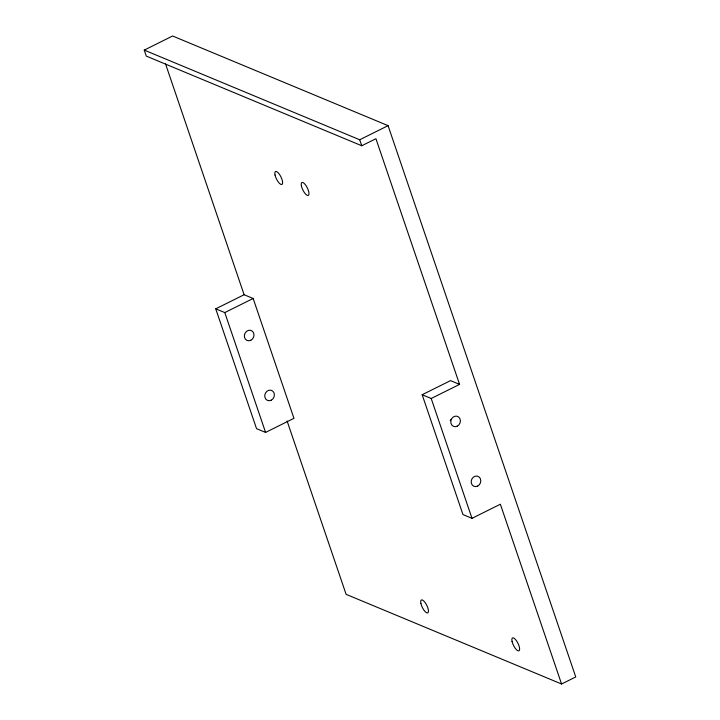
<?xml version="1.0" encoding="UTF-8"?>
<svg xmlns="http://www.w3.org/2000/svg" width="720" height="720" viewBox="0 0 720 720"><rect width="100%" height="100%" fill="white"/><g stroke="black" fill="none" stroke-linecap="round" stroke-linejoin="round"><path stroke-width="1.08" d="M459.567 384.39L450.531 380.628L422.163 394.731L431.199 398.493L459.567 384.39L375.93 138.708L361.746 145.755L146.286 56.097L144.252 50.103L172.62 36L388.08 125.658L575.748 676.953L561.564 684L346.104 594.342L287.082 420.957M144.252 50.103L359.703 139.761L388.08 125.658M215.739 308.826L244.116 294.723L253.152 298.485L293.949 418.329L265.581 432.432L256.545 428.67L215.739 308.826L224.784 312.588L265.581 432.432M224.784 312.588L253.152 298.485M422.163 394.731L462.96 514.575L471.996 518.337L500.364 504.234L561.564 684M359.703 139.761L361.746 145.755M431.199 398.493L471.996 518.337M165.546 63.936L244.116 294.723M450.909 419.436A5.391 4.716 -67.4 0 1 450.225 420.66M301.401 185.976A7.245 2.475 63.6 0 0 308.052 195.516A7.245 2.475 63.6 0 0 305.838 185.346A7.245 2.475 63.6 0 0 301.401 185.976M275.031 175.005A7.245 2.475 63.6 0 0 281.682 184.545A7.245 2.475 63.6 0 0 279.468 174.375A7.245 2.475 63.6 0 0 275.031 175.005M420.885 603.45A7.245 2.475 63.6 0 0 427.536 612.99A7.245 2.475 63.6 0 0 425.322 602.82A7.245 2.475 63.6 0 0 420.885 603.45M512.046 641.385A7.245 2.475 63.6 0 0 518.697 650.925A7.245 2.475 63.6 0 0 516.474 640.755A7.245 2.475 63.6 0 0 512.046 641.385M457.218 426.195A5.391 4.716 -67.4 0 0 458.703 417.051A5.391 4.716 -67.4 0 0 450.837 420.957A5.391 4.716 -67.4 0 0 457.218 426.195M477.612 486.117A5.391 4.716 -67.4 0 0 479.097 476.973A5.391 4.716 -67.4 0 0 471.24 480.879A5.391 4.716 -67.4 0 0 477.612 486.117M250.803 340.29A5.391 4.716 -67.4 0 0 252.279 331.146A5.391 4.716 -67.4 0 0 244.422 335.061A5.391 4.716 -67.4 0 0 250.803 340.29M271.197 400.221A5.391 4.716 -67.4 0 0 272.682 391.068A5.391 4.716 -67.4 0 0 264.816 394.983A5.391 4.716 -67.4 0 0 271.197 400.221"/></g></svg>
